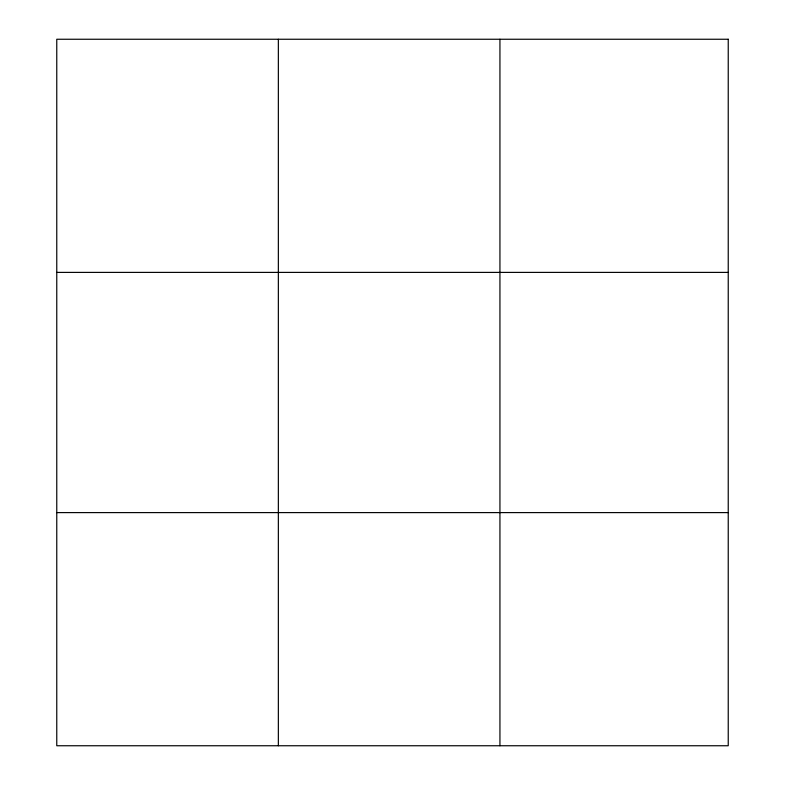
<?xml version="1.0" encoding="UTF-8"?>
<svg xmlns="http://www.w3.org/2000/svg" width="785" height="785" viewBox="0 0 785 785"><rect width="100%" height="100%" fill="white"/><g stroke="black" fill="none" stroke-linecap="round" stroke-linejoin="round"><path stroke-width="1.18" d="M278.351 39.25L278.351 745.75M499.937 39.25L499.937 745.75M56.765 272.395L728.235 272.395M56.765 512.605L728.235 512.605M728.235 39.25L728.235 745.75L56.765 745.75L56.765 39.25L728.235 39.25"/></g></svg>
